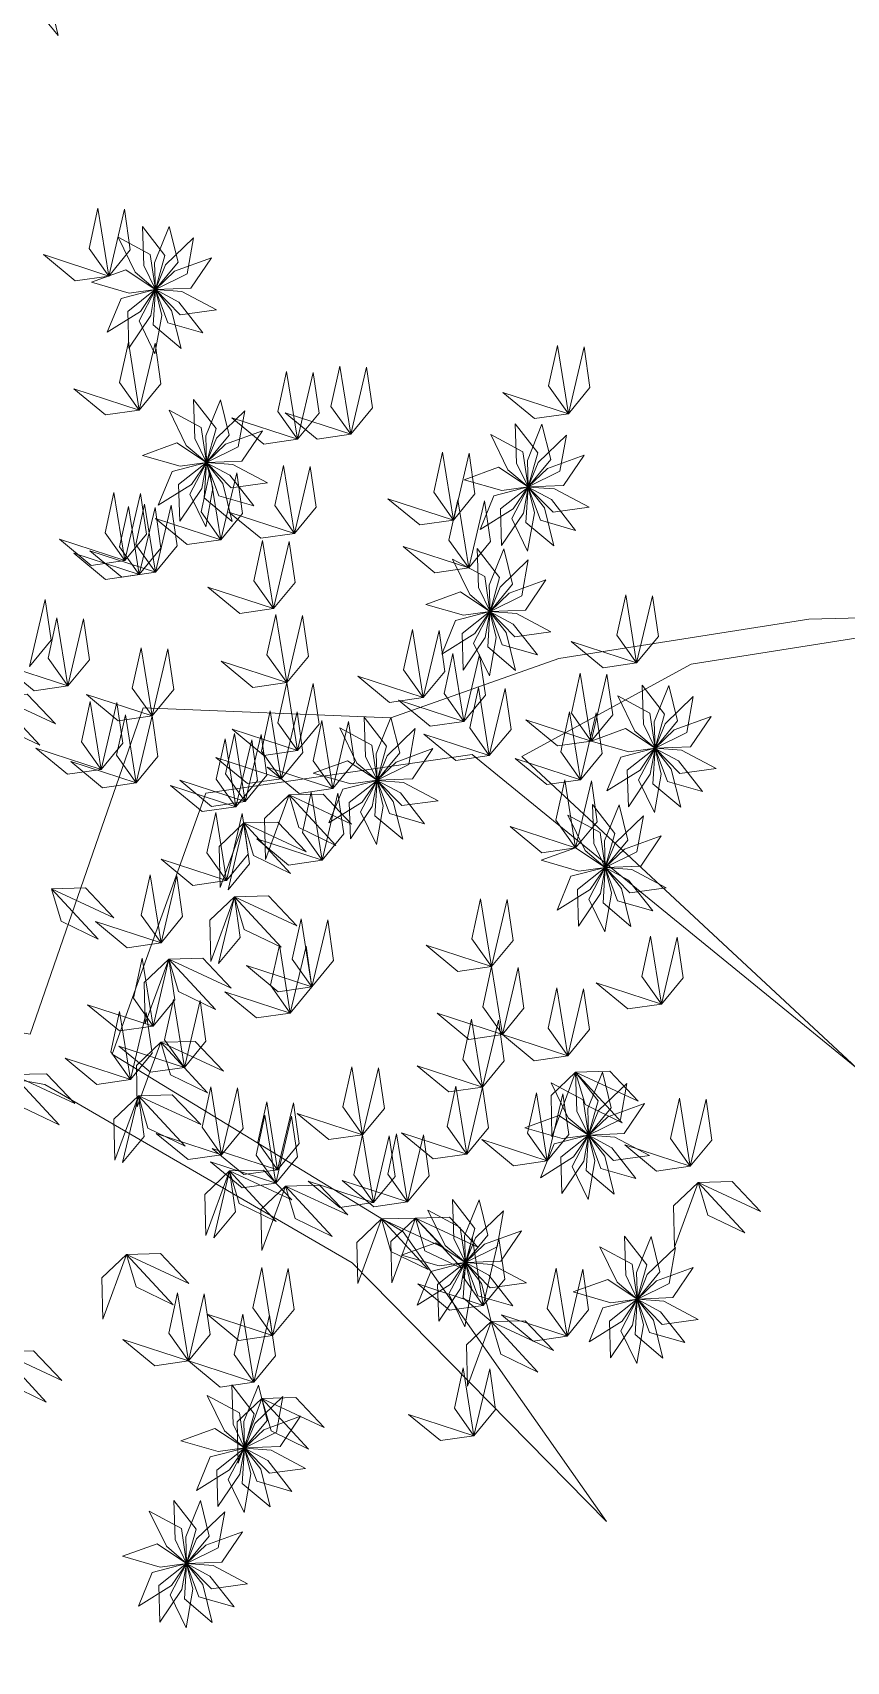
# Model space of a CAD drawing. Header units: millimetres. Extents: x 930 to 6336, y 2219 to 4338.
# Drawn here: x 1435.1 to 1506, y 3952.2 to 4094.2 of the extents above; entities that cross this region are included whole.
import ezdxf

# ---------------------------------------------------------------- set-up
doc = ezdxf.new("R2010")
doc.units = ezdxf.units.MM
doc.layers.add('piante', color=102, linetype='Continuous', lineweight=18)

msp = doc.modelspace()

# ---------------------------------------------------------------- linework, layer by layer
at = {"layer": 'piante', "linetype": 'Continuous', "lineweight": 0}
for points in [[(1524.44, 4043.6), (1502.77, 4043.05), (1480.99, 4039.61), (1466.35, 4034.44), (1444.74, 4035.32), (1434.91, 4006.87), (1400.52, 4012.61), (1373.44, 4020.93), (1361.36, 4043.07), (1352.28, 4067.97), (1344.11, 4079.85), (1319.92, 4088.06), (1305.75, 4094.41), (1317.86, 4108.34), (1346.3, 4133.15), (1372.99, 4150.82), (1403.48, 4155.34), (1442.85, 4165.27), (1471.48, 4159.77), (1514.64, 4156.56)], [(1380.69, 3951.37), (1378.46, 3967.33), (1371.44, 3971.95), (1357.5, 3984.06), (1370.15, 4010.96), (1404.66, 4008.11), (1436.18, 4002.49), (1462.96, 3986.96), (1485.12, 3964.41), (1467.4, 3989.66), (1442.06, 4005.13), (1450.21, 4027.89), (1473.43, 4031.26), (1506.94, 4003.92), (1477.75, 4031.09), (1492.51, 4039.14), (1507.04, 4041.43)]]:
    msp.add_lwpolyline(points, dxfattribs=at)
at = {"layer": 'piante', "lineweight": 0}
for points in [[(1437.34, 4093.93), (1435.45, 4096.22), (1435.96, 4099.77), (1437.34, 4093.93)], [(1441.75, 4072.95), (1440.03, 4075.37), (1440.8, 4078.88), (1441.75, 4072.95)], [(1441.75, 4072.95), (1443.63, 4075.24), (1443.12, 4078.79), (1441.75, 4072.95)], [(1444.7, 4077.27), (1444.82, 4073.87), (1445.82, 4071.79), (1446.65, 4074.76), (1444.7, 4077.27)], [(1447.03, 4077.26), (1445.75, 4074.1), (1445.83, 4071.79), (1447.79, 4074.17), (1447.03, 4077.26)], [(1442.56, 4076.34), (1444.06, 4073.28), (1445.82, 4071.79), (1445.37, 4074.84), (1442.56, 4076.34)], [(1449.15, 4076.29), (1446.7, 4073.92), (1445.83, 4071.79), (1448.59, 4073.16), (1449.15, 4076.29)], [(1441.75, 4072.95), (1438.81, 4072.53), (1436.05, 4074.82), (1441.75, 4072.95)], [(1450.7, 4074.55), (1447.49, 4073.38), (1445.83, 4071.78), (1448.91, 4071.91), (1450.7, 4074.55)], [(1440.25, 4072.41), (1443.53, 4071.47), (1445.81, 4071.79), (1443.24, 4073.49), (1440.25, 4072.41)], [(1441.62, 4068.07), (1444.52, 4069.87), (1445.81, 4071.78), (1442.82, 4071.01), (1441.62, 4068.07)], [(1443.5, 4066.68), (1445.41, 4069.51), (1445.81, 4071.78), (1443.4, 4069.86), (1443.5, 4066.68)], [(1445.77, 4066.18), (1446.37, 4069.53), (1445.82, 4071.77), (1444.39, 4069.04), (1445.77, 4066.18)], [(1448.06, 4066.64), (1447.23, 4069.95), (1445.82, 4071.77), (1445.63, 4068.7), (1448.06, 4066.64)], [(1449.96, 4068), (1447.86, 4070.68), (1445.82, 4071.77), (1446.9, 4068.88), (1449.96, 4068)], [(1451.14, 4070.01), (1448.13, 4071.61), (1445.83, 4071.78), (1447.98, 4069.57), (1451.14, 4070.01)], [(1444.41, 4061.27), (1442.69, 4063.69), (1443.46, 4067.2), (1444.41, 4061.27)], [(1444.41, 4061.27), (1446.3, 4063.56), (1445.79, 4067.11), (1444.41, 4061.27)], [(1481.81, 4060.96), (1480.09, 4063.38), (1480.86, 4066.89), (1481.81, 4060.96)], [(1481.81, 4060.96), (1483.69, 4063.25), (1483.18, 4066.8), (1481.81, 4060.96)], [(1458.19, 4058.73), (1456.48, 4061.14), (1457.25, 4064.65), (1458.19, 4058.73)], [(1458.19, 4058.73), (1460.08, 4061.01), (1459.57, 4064.56), (1458.19, 4058.73)], [(1462.84, 4059.17), (1461.12, 4061.59), (1461.89, 4065.1), (1462.84, 4059.17)], [(1462.84, 4059.17), (1464.73, 4061.46), (1464.22, 4065.01), (1462.84, 4059.17)], [(1444.41, 4061.27), (1441.48, 4060.85), (1438.71, 4063.14), (1444.41, 4061.27)], [(1449.14, 4062.2), (1449.26, 4058.79), (1450.27, 4056.71), (1451.1, 4059.68), (1449.14, 4062.2)], [(1451.48, 4062.18), (1450.2, 4059.02), (1450.27, 4056.71), (1452.24, 4059.09), (1451.48, 4062.18)], [(1481.81, 4060.96), (1478.87, 4060.54), (1476.11, 4062.82), (1481.81, 4060.96)], [(1447.01, 4061.26), (1448.5, 4058.2), (1450.26, 4056.71), (1449.81, 4059.76), (1447.01, 4061.26)], [(1453.6, 4061.21), (1451.14, 4058.84), (1450.27, 4056.71), (1453.04, 4058.08), (1453.6, 4061.21)], [(1458.19, 4058.73), (1455.26, 4058.3), (1452.49, 4060.59), (1458.19, 4058.73)], [(1462.84, 4059.17), (1459.91, 4058.75), (1457.14, 4061.04), (1462.84, 4059.17)], [(1477.18, 4060.07), (1477.3, 4056.66), (1478.31, 4054.59), (1479.14, 4057.56), (1477.18, 4060.07)], [(1479.51, 4060.05), (1478.24, 4056.89), (1478.31, 4054.59), (1480.28, 4056.96), (1479.51, 4060.05)], [(1455.14, 4059.47), (1451.94, 4058.3), (1450.27, 4056.7), (1453.36, 4056.83), (1455.14, 4059.47)], [(1475.05, 4059.14), (1476.54, 4056.08), (1478.3, 4054.59), (1477.85, 4057.64), (1475.05, 4059.14)], [(1481.64, 4059.09), (1479.18, 4056.72), (1478.31, 4054.58), (1481.07, 4055.95), (1481.64, 4059.09)], [(1444.7, 4057.33), (1447.97, 4056.4), (1450.26, 4056.71), (1447.69, 4058.42), (1444.7, 4057.33)], [(1471.79, 4051.69), (1470.07, 4054.11), (1470.84, 4057.62), (1471.79, 4051.69)], [(1471.79, 4051.69), (1473.67, 4053.98), (1473.16, 4057.53), (1471.79, 4051.69)], [(1483.18, 4057.34), (1479.98, 4056.18), (1478.31, 4054.58), (1481.39, 4054.71), (1483.18, 4057.34)], [(1446.07, 4052.99), (1448.96, 4054.79), (1450.26, 4056.7), (1447.27, 4055.93), (1446.07, 4052.99)], [(1447.94, 4051.6), (1449.85, 4054.43), (1450.26, 4056.7), (1447.84, 4054.78), (1447.94, 4051.6)], [(1450.22, 4051.1), (1450.81, 4054.46), (1450.26, 4056.7), (1448.83, 4053.96), (1450.22, 4051.1)], [(1451.52, 4049.98), (1449.81, 4052.4), (1450.57, 4055.9), (1451.52, 4049.98)], [(1452.5, 4051.56), (1451.68, 4054.87), (1450.26, 4056.69), (1450.07, 4053.62), (1452.5, 4051.56)], [(1455.58, 4054.93), (1452.57, 4056.53), (1450.27, 4056.7), (1452.43, 4054.49), (1455.58, 4054.93)], [(1454.4, 4052.92), (1452.3, 4055.6), (1450.27, 4056.69), (1451.34, 4053.8), (1454.4, 4052.92)], [(1451.52, 4049.98), (1453.41, 4052.27), (1452.9, 4055.82), (1451.52, 4049.98)], [(1457.94, 4050.53), (1456.22, 4052.95), (1456.99, 4056.45), (1457.94, 4050.53)], [(1457.94, 4050.53), (1459.82, 4052.81), (1459.31, 4056.37), (1457.94, 4050.53)], [(1472.73, 4055.21), (1476.01, 4054.27), (1478.3, 4054.58), (1475.73, 4056.29), (1472.73, 4055.21)], [(1474.11, 4050.86), (1477, 4052.67), (1478.3, 4054.58), (1475.31, 4053.81), (1474.11, 4050.86)], [(1475.98, 4049.48), (1477.89, 4052.3), (1478.3, 4054.57), (1475.88, 4052.66), (1475.98, 4049.48)], [(1478.26, 4048.97), (1478.85, 4052.33), (1478.3, 4054.57), (1476.87, 4051.84), (1478.26, 4048.97)], [(1480.54, 4049.44), (1479.72, 4052.75), (1478.3, 4054.57), (1478.11, 4051.49), (1480.54, 4049.44)], [(1482.44, 4050.79), (1480.34, 4053.48), (1478.31, 4054.57), (1479.38, 4051.68), (1482.44, 4050.79)], [(1483.62, 4052.8), (1480.61, 4054.4), (1478.31, 4054.57), (1480.47, 4052.37), (1483.62, 4052.8)], [(1443.15, 4048.16), (1441.44, 4050.58), (1442.2, 4054.08), (1443.15, 4048.16)], [(1443.15, 4048.16), (1445.04, 4050.45), (1444.53, 4054), (1443.15, 4048.16)], [(1445.82, 4047.15), (1444.1, 4049.56), (1444.87, 4053.07), (1445.82, 4047.15)], [(1445.82, 4047.15), (1447.7, 4049.43), (1447.19, 4052.99), (1445.82, 4047.15)], [(1471.79, 4051.69), (1468.85, 4051.27), (1466.08, 4053.55), (1471.79, 4051.69)], [(1473.12, 4047.52), (1471.4, 4049.94), (1472.17, 4053.45), (1473.12, 4047.52)], [(1473.12, 4047.52), (1475.01, 4049.81), (1474.49, 4053.36), (1473.12, 4047.52)], [(1444.41, 4046.94), (1442.69, 4049.36), (1443.46, 4052.87), (1444.41, 4046.94)], [(1444.41, 4046.94), (1446.3, 4049.23), (1445.79, 4052.78), (1444.41, 4046.94)], [(1451.52, 4049.98), (1448.59, 4049.56), (1445.82, 4051.84), (1451.52, 4049.98)], [(1457.94, 4050.53), (1455, 4050.11), (1452.23, 4052.39), (1457.94, 4050.53)], [(1443.15, 4048.16), (1440.22, 4047.74), (1437.45, 4050.02), (1443.15, 4048.16)], [(1444.41, 4046.94), (1441.48, 4046.52), (1438.71, 4048.8), (1444.41, 4046.94)], [(1445.82, 4047.15), (1442.88, 4046.72), (1440.11, 4049.01), (1445.82, 4047.15)], [(1456.1, 4043.98), (1454.39, 4046.4), (1455.15, 4049.9), (1456.1, 4043.98)], [(1456.1, 4043.98), (1457.99, 4046.26), (1457.48, 4049.82), (1456.1, 4043.98)], [(1473.12, 4047.52), (1470.18, 4047.1), (1467.42, 4049.38), (1473.12, 4047.52)], [(1473.85, 4049.2), (1473.97, 4045.8), (1474.98, 4043.72), (1475.8, 4046.69), (1473.85, 4049.2)], [(1476.18, 4049.19), (1474.91, 4046.03), (1474.98, 4043.72), (1476.94, 4046.1), (1476.18, 4049.19)], [(1471.72, 4048.27), (1473.21, 4045.21), (1474.97, 4043.72), (1474.52, 4046.77), (1471.72, 4048.27)], [(1478.3, 4048.22), (1475.85, 4045.85), (1474.98, 4043.72), (1477.74, 4045.09), (1478.3, 4048.22)], [(1456.1, 4043.98), (1453.17, 4043.56), (1450.4, 4045.84), (1456.1, 4043.98)], [(1479.85, 4046.48), (1476.65, 4045.31), (1474.98, 4043.71), (1478.06, 4043.84), (1479.85, 4046.48)], [(1434.84, 4038.94), (1436.72, 4041.23), (1436.21, 4044.78), (1434.84, 4038.94)], [(1469.4, 4044.34), (1472.68, 4043.4), (1474.97, 4043.72), (1472.4, 4045.42), (1469.4, 4044.34)], [(1487.76, 4039.24), (1486.04, 4041.66), (1486.81, 4045.16), (1487.76, 4039.24)], [(1487.76, 4039.24), (1489.65, 4041.53), (1489.14, 4045.08), (1487.76, 4039.24)], [(1438.17, 4037.24), (1436.46, 4039.66), (1437.22, 4043.16), (1438.17, 4037.24)], [(1438.17, 4037.24), (1440.06, 4039.52), (1439.55, 4043.08), (1438.17, 4037.24)], [(1457.26, 4037.53), (1455.54, 4039.94), (1456.31, 4043.45), (1457.26, 4037.53)], [(1457.26, 4037.53), (1459.15, 4039.81), (1458.63, 4043.37), (1457.26, 4037.53)], [(1470.78, 4040), (1473.67, 4041.8), (1474.96, 4043.71), (1471.98, 4042.94), (1470.78, 4040)], [(1472.65, 4038.61), (1474.56, 4041.44), (1474.97, 4043.71), (1472.55, 4041.79), (1472.65, 4038.61)], [(1474.93, 4038.11), (1475.52, 4041.46), (1474.97, 4043.7), (1473.54, 4040.97), (1474.93, 4038.11)], [(1477.21, 4038.57), (1476.39, 4041.88), (1474.97, 4043.7), (1474.78, 4040.63), (1477.21, 4038.57)], [(1480.29, 4041.94), (1477.28, 4043.54), (1474.98, 4043.71), (1477.14, 4041.5), (1480.29, 4041.94)], [(1479.11, 4039.93), (1477.01, 4042.61), (1474.98, 4043.7), (1476.05, 4040.81), (1479.11, 4039.93)], [(1469.16, 4036.22), (1467.44, 4038.63), (1468.21, 4042.14), (1469.16, 4036.22)], [(1469.16, 4036.22), (1471.05, 4038.5), (1470.54, 4042.06), (1469.16, 4036.22)], [(1445.52, 4034.63), (1443.8, 4037.04), (1444.57, 4040.55), (1445.52, 4034.63)], [(1445.52, 4034.63), (1447.41, 4036.91), (1446.89, 4040.46), (1445.52, 4034.63)], [(1487.76, 4039.24), (1484.83, 4038.82), (1482.06, 4041.1), (1487.76, 4039.24)], [(1438.17, 4037.24), (1435.24, 4036.81), (1432.47, 4039.1), (1438.17, 4037.24)], [(1457.26, 4037.53), (1454.32, 4037.1), (1451.56, 4039.39), (1457.26, 4037.53)], [(1472.7, 4034.14), (1470.98, 4036.56), (1471.75, 4040.06), (1472.7, 4034.14)], [(1472.7, 4034.14), (1474.59, 4036.43), (1474.07, 4039.98), (1472.7, 4034.14)], [(1458.21, 4031.6), (1456.49, 4034.02), (1457.26, 4037.53), (1458.21, 4031.6)], [(1458.21, 4031.6), (1460.09, 4033.89), (1459.58, 4037.44), (1458.21, 4031.6)], [(1469.16, 4036.22), (1466.23, 4035.79), (1463.46, 4038.08), (1469.16, 4036.22)], [(1483.79, 4032.43), (1482.08, 4034.85), (1482.85, 4038.36), (1483.79, 4032.43)], [(1483.79, 4032.43), (1485.68, 4034.72), (1485.17, 4038.27), (1483.79, 4032.43)], [(1488.24, 4037.29), (1488.36, 4033.89), (1489.37, 4031.81), (1490.19, 4034.78), (1488.24, 4037.29)], [(1431.66, 4036.46), (1434.63, 4036.53), (1437.1, 4033.94), (1431.66, 4036.46)], [(1431.66, 4036.46), (1432.5, 4033.62), (1435.73, 4032.06), (1431.66, 4036.46)], [(1441.09, 4029.95), (1439.37, 4032.37), (1440.14, 4035.88), (1441.09, 4029.95)], [(1445.52, 4034.63), (1442.58, 4034.2), (1439.82, 4036.49), (1445.52, 4034.63)], [(1472.7, 4034.14), (1469.76, 4033.72), (1467, 4036), (1472.7, 4034.14)], [(1474.92, 4031.16), (1473.21, 4033.58), (1473.97, 4037.09), (1474.92, 4031.16)], [(1474.92, 4031.16), (1476.81, 4033.45), (1476.3, 4037), (1474.92, 4031.16)], [(1486.11, 4036.36), (1487.6, 4033.3), (1489.36, 4031.81), (1488.91, 4034.86), (1486.11, 4036.36)], [(1490.57, 4037.27), (1489.3, 4034.11), (1489.37, 4031.81), (1491.33, 4034.19), (1490.57, 4037.27)], [(1492.69, 4036.31), (1490.24, 4033.94), (1489.37, 4031.81), (1492.13, 4033.18), (1492.69, 4036.31)], [(1441.09, 4029.95), (1442.97, 4032.24), (1442.46, 4035.79), (1441.09, 4029.95)], [(1444.14, 4028.79), (1442.43, 4031.2), (1443.2, 4034.71), (1444.14, 4028.79)], [(1444.14, 4028.79), (1446.03, 4031.07), (1445.52, 4034.63), (1444.14, 4028.79)], [(1456.78, 4029.14), (1455.06, 4031.56), (1455.83, 4035.06), (1456.78, 4029.14)], [(1456.78, 4029.14), (1458.67, 4031.43), (1458.16, 4034.98), (1456.78, 4029.14)], [(1464.02, 4034.5), (1464.14, 4031.09), (1465.14, 4029.01), (1465.97, 4031.99), (1464.02, 4034.5)], [(1466.35, 4034.48), (1465.07, 4031.32), (1465.14, 4029.01), (1467.11, 4031.39), (1466.35, 4034.48)], [(1482.87, 4029.06), (1481.15, 4031.48), (1481.92, 4034.99), (1482.87, 4029.06)], [(1482.87, 4029.06), (1484.75, 4031.35), (1484.24, 4034.9), (1482.87, 4029.06)], [(1494.24, 4034.56), (1491.04, 4033.4), (1489.37, 4031.8), (1492.45, 4031.93), (1494.24, 4034.56)], [(1453.65, 4027.17), (1451.94, 4029.58), (1452.71, 4033.09), (1453.65, 4027.17)], [(1458.21, 4031.6), (1455.27, 4031.18), (1452.5, 4033.47), (1458.21, 4031.6)], [(1461.28, 4028.3), (1459.56, 4030.71), (1460.33, 4034.22), (1461.28, 4028.3)], [(1461.28, 4028.3), (1463.16, 4030.58), (1462.65, 4034.13), (1461.28, 4028.3)], [(1461.88, 4033.57), (1463.37, 4030.5), (1465.14, 4029.01), (1464.69, 4032.07), (1461.88, 4033.57)], [(1468.47, 4033.51), (1466.02, 4031.15), (1465.15, 4029.01), (1467.91, 4030.38), (1468.47, 4033.51)], [(1483.79, 4032.43), (1480.86, 4032.01), (1478.09, 4034.29), (1483.79, 4032.43)], [(1483.79, 4032.43), (1487.07, 4031.49), (1489.36, 4031.81), (1486.79, 4033.51), (1483.79, 4032.43)], [(1441.09, 4029.95), (1438.15, 4029.53), (1435.39, 4031.82), (1441.09, 4029.95)], [(1452.84, 4026.7), (1451.12, 4029.12), (1451.89, 4032.63), (1452.84, 4026.7)], [(1452.84, 4026.7), (1454.72, 4028.99), (1454.21, 4032.54), (1452.84, 4026.7)], [(1453.65, 4027.17), (1455.54, 4029.45), (1455.03, 4033), (1453.65, 4027.17)], [(1470.01, 4031.77), (1466.81, 4030.6), (1465.15, 4029.01), (1468.23, 4029.14), (1470.01, 4031.77)], [(1474.92, 4031.16), (1471.99, 4030.74), (1469.22, 4033.03), (1474.92, 4031.16)], [(1485.17, 4028.09), (1488.06, 4029.89), (1489.35, 4031.8), (1486.37, 4031.03), (1485.17, 4028.09)], [(1487.04, 4026.7), (1488.95, 4029.53), (1489.36, 4031.8), (1486.94, 4029.88), (1487.04, 4026.7)], [(1489.32, 4026.2), (1489.91, 4029.55), (1489.36, 4031.79), (1487.93, 4029.06), (1489.32, 4026.2)], [(1491.6, 4026.66), (1490.78, 4029.97), (1489.36, 4031.79), (1489.17, 4028.71), (1491.6, 4026.66)], [(1494.68, 4030.03), (1491.67, 4031.63), (1489.37, 4031.8), (1491.53, 4029.59), (1494.68, 4030.03)], [(1493.5, 4028.02), (1491.4, 4030.7), (1489.37, 4031.79), (1490.44, 4028.9), (1493.5, 4028.02)], [(1444.14, 4028.79), (1441.21, 4028.36), (1438.44, 4030.65), (1444.14, 4028.79)], [(1456.78, 4029.14), (1453.85, 4028.72), (1451.08, 4031), (1456.78, 4029.14)], [(1459.57, 4029.64), (1462.84, 4028.7), (1465.13, 4029.01), (1462.56, 4030.72), (1459.57, 4029.64)], [(1482.87, 4029.06), (1479.93, 4028.64), (1477.17, 4030.92), (1482.87, 4029.06)], [(1453.65, 4027.17), (1450.72, 4026.74), (1447.95, 4029.03), (1453.65, 4027.17)], [(1461.28, 4028.3), (1458.34, 4027.87), (1455.57, 4030.16), (1461.28, 4028.3)], [(1460.94, 4025.29), (1463.83, 4027.1), (1465.13, 4029), (1462.14, 4028.24), (1460.94, 4025.29)], [(1462.82, 4023.9), (1464.72, 4026.73), (1465.13, 4029), (1462.71, 4027.08), (1462.82, 4023.9)], [(1465.09, 4023.4), (1465.68, 4026.76), (1465.13, 4029), (1463.7, 4026.26), (1465.09, 4023.4)], [(1467.37, 4023.87), (1466.55, 4027.17), (1465.14, 4029), (1464.94, 4025.92), (1467.37, 4023.87)], [(1469.27, 4025.22), (1467.17, 4027.91), (1465.14, 4029), (1466.22, 4026.11), (1469.27, 4025.22)], [(1470.45, 4027.23), (1467.44, 4028.83), (1465.14, 4029), (1467.3, 4026.8), (1470.45, 4027.23)], [(1482.44, 4023.12), (1480.73, 4025.53), (1481.5, 4029.04), (1482.44, 4023.12)], [(1482.44, 4023.12), (1484.33, 4025.4), (1483.82, 4028.95), (1482.44, 4023.12)], [(1452.84, 4026.7), (1449.9, 4026.28), (1447.13, 4028.56), (1452.84, 4026.7)], [(1457.47, 4027.73), (1455.32, 4025.69), (1455.4, 4022.1), (1457.47, 4027.73)], [(1457.47, 4027.73), (1460.43, 4027.8), (1462.91, 4025.2), (1457.47, 4027.73)], [(1457.47, 4027.73), (1458.31, 4024.89), (1461.54, 4023.33), (1457.47, 4027.73)], [(1460.35, 4022.05), (1458.63, 4024.46), (1459.4, 4027.97), (1460.35, 4022.05)], [(1460.35, 4022.05), (1462.23, 4024.33), (1461.72, 4027.88), (1460.35, 4022.05)], [(1452.02, 4020.27), (1450.3, 4022.69), (1451.07, 4026.2), (1452.02, 4020.27)], [(1452.02, 4020.27), (1450.3, 4022.69), (1451.07, 4026.2), (1452.02, 4020.27)], [(1452.02, 4020.27), (1453.9, 4022.56), (1453.39, 4026.11), (1452.02, 4020.27)], [(1452.02, 4020.27), (1453.9, 4022.56), (1453.39, 4026.11), (1452.02, 4020.27)], [(1481.76, 4025.97), (1483.26, 4022.9), (1485.02, 4021.41), (1484.57, 4024.47), (1481.76, 4025.97)], [(1483.9, 4026.9), (1484.02, 4023.49), (1485.02, 4021.41), (1485.85, 4024.38), (1483.9, 4026.9)], [(1486.23, 4026.88), (1484.95, 4023.72), (1485.03, 4021.41), (1486.99, 4023.79), (1486.23, 4026.88)], [(1453.52, 4025.29), (1451.38, 4023.25), (1451.46, 4019.66), (1453.52, 4025.29)], [(1452.15, 4019.45), (1454.03, 4021.74), (1453.52, 4025.29), (1452.15, 4019.45)], [(1453.52, 4025.29), (1456.48, 4025.36), (1458.96, 4022.77), (1453.52, 4025.29)], [(1453.52, 4025.29), (1454.36, 4022.45), (1457.59, 4020.89), (1453.52, 4025.29)], [(1482.44, 4023.12), (1479.51, 4022.69), (1476.74, 4024.98), (1482.44, 4023.12)], [(1488.35, 4025.91), (1485.9, 4023.54), (1485.03, 4021.41), (1487.79, 4022.78), (1488.35, 4025.91)], [(1460.35, 4022.05), (1457.41, 4021.62), (1454.65, 4023.91), (1460.35, 4022.05)], [(1479.45, 4022.04), (1482.73, 4021.1), (1485.01, 4021.41), (1482.44, 4023.12), (1479.45, 4022.04)], [(1489.9, 4024.17), (1486.69, 4023), (1485.03, 4021.41), (1488.11, 4021.53), (1489.9, 4024.17)], [(1452.02, 4020.27), (1449.08, 4019.85), (1446.31, 4022.14), (1452.02, 4020.27)], [(1452.02, 4020.27), (1449.08, 4019.85), (1446.31, 4022.14), (1452.02, 4020.27)], [(1446.31, 4014.84), (1444.59, 4017.26), (1445.36, 4020.76), (1446.31, 4014.84)], [(1446.31, 4014.84), (1448.19, 4017.13), (1447.68, 4020.68), (1446.31, 4014.84)], [(1480.82, 4017.69), (1483.72, 4019.49), (1485.01, 4021.4), (1482.02, 4020.64), (1480.82, 4017.69)], [(1482.7, 4016.3), (1484.61, 4019.13), (1485.01, 4021.4), (1482.6, 4019.48), (1482.7, 4016.3)], [(1484.98, 4015.8), (1485.57, 4019.16), (1485.02, 4021.4), (1483.59, 4018.66), (1484.98, 4015.8)], [(1487.26, 4016.27), (1486.43, 4019.57), (1485.02, 4021.4), (1484.83, 4018.32), (1487.26, 4016.27)], [(1489.16, 4017.62), (1487.06, 4020.31), (1485.02, 4021.4), (1486.1, 4018.51), (1489.16, 4017.62)], [(1490.34, 4019.63), (1487.33, 4021.23), (1485.03, 4021.4), (1487.18, 4019.19), (1490.34, 4019.63)], [(1436.75, 4019.56), (1439.71, 4019.63), (1442.19, 4017.03), (1436.75, 4019.56)], [(1436.75, 4019.56), (1437.59, 4016.72), (1440.82, 4015.16), (1436.75, 4019.56)], [(1452.7, 4018.86), (1450.56, 4016.82), (1450.64, 4013.23), (1452.7, 4018.86)], [(1451.33, 4013.03), (1453.21, 4015.31), (1452.7, 4018.86), (1451.33, 4013.03)], [(1452.7, 4018.86), (1455.66, 4018.93), (1458.14, 4016.34), (1452.7, 4018.86)], [(1452.7, 4018.86), (1453.54, 4016.02), (1456.77, 4014.46), (1452.7, 4018.86)], [(1475.11, 4012.77), (1473.39, 4015.19), (1474.16, 4018.69), (1475.11, 4012.77)], [(1475.11, 4012.77), (1477, 4015.06), (1476.48, 4018.61), (1475.11, 4012.77)], [(1446.31, 4014.84), (1443.37, 4014.42), (1440.6, 4016.7), (1446.31, 4014.84)], [(1459.46, 4011.01), (1457.75, 4013.42), (1458.51, 4016.93), (1459.46, 4011.01)], [(1459.46, 4011.01), (1461.35, 4013.29), (1460.84, 4016.84), (1459.46, 4011.01)], [(1457.57, 4008.72), (1455.86, 4011.14), (1456.63, 4014.64), (1457.57, 4008.72)], [(1475.11, 4012.77), (1472.17, 4012.35), (1469.41, 4014.63), (1475.11, 4012.77)], [(1489.93, 4009.5), (1488.21, 4011.92), (1488.98, 4015.42), (1489.93, 4009.5)], [(1489.93, 4009.5), (1491.81, 4011.79), (1491.3, 4015.34), (1489.93, 4009.5)], [(1445.62, 4007.59), (1443.9, 4010.01), (1444.67, 4013.52), (1445.62, 4007.59)], [(1446.99, 4013.43), (1444.85, 4011.39), (1444.93, 4007.8), (1446.99, 4013.43)], [(1445.62, 4007.59), (1447.5, 4009.88), (1446.99, 4013.43), (1445.62, 4007.59)], [(1446.99, 4013.43), (1449.96, 4013.5), (1452.43, 4010.9), (1446.99, 4013.43)], [(1446.99, 4013.43), (1447.83, 4010.59), (1451.06, 4009.03), (1446.99, 4013.43)], [(1457.57, 4008.72), (1459.46, 4011.01), (1458.95, 4014.56), (1457.57, 4008.72)], [(1459.46, 4011.01), (1456.53, 4010.58), (1453.76, 4012.87), (1459.46, 4011.01)], [(1476.06, 4006.85), (1474.34, 4009.27), (1475.11, 4012.77), (1476.06, 4006.85)], [(1476.06, 4006.85), (1477.94, 4009.14), (1477.43, 4012.69), (1476.06, 4006.85)], [(1457.57, 4008.72), (1454.64, 4008.3), (1451.87, 4010.58), (1457.57, 4008.72)], [(1481.76, 4004.99), (1480.04, 4007.41), (1480.81, 4010.91), (1481.76, 4004.99)], [(1481.76, 4004.99), (1483.65, 4007.28), (1483.13, 4010.83), (1481.76, 4004.99)], [(1489.93, 4009.5), (1486.99, 4009.08), (1484.23, 4011.36), (1489.93, 4009.5)], [(1445.62, 4007.59), (1442.68, 4007.17), (1439.91, 4009.45), (1445.62, 4007.59)], [(1448.34, 4003.98), (1446.62, 4006.4), (1447.39, 4009.9), (1448.34, 4003.98)], [(1448.34, 4003.98), (1450.22, 4006.27), (1449.71, 4009.82), (1448.34, 4003.98)], [(1443.64, 4002.93), (1441.93, 4005.35), (1442.69, 4008.86), (1443.64, 4002.93)], [(1443.64, 4002.93), (1445.53, 4005.22), (1445.02, 4008.77), (1443.64, 4002.93)], [(1476.06, 4006.85), (1473.12, 4006.43), (1470.36, 4008.71), (1476.06, 4006.85)], [(1474.33, 4002.27), (1472.62, 4004.69), (1473.38, 4008.19), (1474.33, 4002.27)], [(1474.33, 4002.27), (1476.22, 4004.56), (1475.71, 4008.11), (1474.33, 4002.27)], [(1446.3, 4006.18), (1444.16, 4004.14), (1444.24, 4000.55), (1446.3, 4006.18)], [(1446.3, 4006.18), (1449.27, 4006.25), (1451.74, 4003.66), (1446.3, 4006.18)], [(1446.3, 4006.18), (1447.14, 4003.34), (1450.37, 4001.78), (1446.3, 4006.18)], [(1481.76, 4004.99), (1478.83, 4004.57), (1476.06, 4006.85), (1481.76, 4004.99)], [(1443.64, 4002.93), (1440.71, 4002.51), (1437.94, 4004.8), (1443.64, 4002.93)], [(1448.34, 4003.98), (1445.4, 4003.56), (1442.63, 4005.84), (1448.34, 4003.98)], [(1433.36, 4003.37), (1436.33, 4003.44), (1438.8, 4000.85), (1433.36, 4003.37)], [(1433.36, 4003.37), (1434.2, 4000.53), (1437.43, 3998.97), (1433.36, 4003.37)], [(1463.88, 3998.12), (1462.16, 4000.54), (1462.93, 4004.04), (1463.88, 3998.12)], [(1463.88, 3998.12), (1465.77, 4000.41), (1465.25, 4003.96), (1463.88, 3998.12)], [(1474.33, 4002.27), (1471.4, 4001.85), (1468.63, 4004.13), (1474.33, 4002.27)], [(1482.44, 4003.58), (1480.3, 4001.53), (1480.38, 3997.95), (1482.44, 4003.58)], [(1482.44, 4003.58), (1485.41, 4003.65), (1487.88, 4001.05), (1482.44, 4003.58)], [(1482.44, 4003.58), (1482.56, 4000.17), (1483.57, 3998.1), (1484.4, 4001.07), (1482.44, 4003.58)], [(1482.44, 4003.58), (1483.28, 4000.74), (1486.51, 3999.17), (1482.44, 4003.58)], [(1484.78, 4003.56), (1483.5, 4000.4), (1483.57, 3998.09), (1485.54, 4000.47), (1484.78, 4003.56)], [(1451.59, 3996.37), (1449.88, 3998.79), (1450.65, 4002.3), (1451.59, 3996.37)], [(1451.59, 3996.37), (1453.48, 3998.66), (1452.97, 4002.21), (1451.59, 3996.37)], [(1472.96, 3996.43), (1471.24, 3998.85), (1472.01, 4002.36), (1472.96, 3996.43)], [(1472.96, 3996.43), (1474.85, 3998.72), (1474.33, 4002.27), (1472.96, 3996.43)], [(1480.31, 4002.65), (1481.8, 3999.58), (1483.56, 3998.1), (1483.11, 4001.15), (1480.31, 4002.65)], [(1486.9, 4002.59), (1484.44, 4000.23), (1483.57, 3998.09), (1486.34, 3999.46), (1486.9, 4002.59)], [(1444.33, 4001.52), (1442.18, 3999.48), (1442.27, 3995.89), (1444.33, 4001.52)], [(1442.95, 3995.69), (1444.84, 3997.97), (1444.33, 4001.52), (1442.95, 3995.69)], [(1444.33, 4001.52), (1447.29, 4001.59), (1449.77, 3999), (1444.33, 4001.52)], [(1444.33, 4001.52), (1445.17, 3998.68), (1448.4, 3997.12), (1444.33, 4001.52)], [(1456.47, 3995.06), (1454.75, 3997.48), (1455.52, 4000.99), (1456.47, 3995.06)], [(1456.47, 3995.06), (1458.35, 3997.35), (1457.84, 4000.9), (1456.47, 3995.06)], [(1479.97, 3995.84), (1478.25, 3998.26), (1479.02, 4001.77), (1479.97, 3995.84)], [(1479.97, 3995.84), (1481.86, 3998.13), (1481.34, 4001.68), (1479.97, 3995.84)], [(1488.44, 4000.85), (1485.24, 3999.68), (1483.57, 3998.09), (1486.66, 3998.22), (1488.44, 4000.85)], [(1492.43, 3995.38), (1490.72, 3997.79), (1491.48, 4001.3), (1492.43, 3995.38)], [(1492.43, 3995.38), (1494.32, 3997.66), (1493.81, 4001.22), (1492.43, 3995.38)], [(1456.31, 3993.91), (1454.59, 3996.33), (1455.36, 3999.83), (1456.31, 3993.91)], [(1456.31, 3993.91), (1458.2, 3996.2), (1457.69, 3999.75), (1456.31, 3993.91)], [(1463.88, 3998.12), (1460.94, 3997.7), (1458.18, 3999.98), (1463.88, 3998.12)], [(1478, 3998.72), (1481.27, 3997.78), (1483.56, 3998.09), (1480.99, 3999.8), (1478, 3998.72)], [(1451.59, 3996.37), (1448.66, 3995.95), (1445.89, 3998.23), (1451.59, 3996.37)], [(1464.83, 3992.2), (1463.11, 3994.61), (1463.88, 3998.12), (1464.83, 3992.2)], [(1464.83, 3992.2), (1466.71, 3994.48), (1466.2, 3998.03), (1464.83, 3992.2)], [(1467.79, 3992.27), (1466.07, 3994.68), (1466.84, 3998.19), (1467.79, 3992.27)], [(1472.96, 3996.43), (1470.02, 3996.01), (1467.26, 3998.29), (1472.96, 3996.43)], [(1467.79, 3992.27), (1469.68, 3994.55), (1469.17, 3998.11), (1467.79, 3992.27)], [(1479.97, 3995.84), (1477.04, 3995.42), (1474.27, 3997.71), (1479.97, 3995.84)], [(1479.37, 3994.37), (1482.26, 3996.18), (1483.56, 3998.08), (1480.57, 3997.32), (1479.37, 3994.37)], [(1481.24, 3992.99), (1483.15, 3995.81), (1483.56, 3998.08), (1481.14, 3996.17), (1481.24, 3992.99)], [(1483.52, 3992.48), (1484.11, 3995.84), (1483.56, 3998.08), (1482.13, 3995.35), (1483.52, 3992.48)], [(1485.8, 3992.95), (1484.98, 3996.26), (1483.56, 3998.08), (1483.37, 3995), (1485.8, 3992.95)], [(1487.7, 3994.3), (1485.6, 3996.99), (1483.57, 3998.08), (1484.64, 3995.19), (1487.7, 3994.3)], [(1488.88, 3996.31), (1485.87, 3997.91), (1483.57, 3998.08), (1485.73, 3995.88), (1488.88, 3996.31)], [(1456.47, 3995.06), (1453.53, 3994.64), (1450.76, 3996.92), (1456.47, 3995.06)], [(1492.43, 3995.38), (1489.5, 3994.95), (1486.73, 3997.24), (1492.43, 3995.38)], [(1452.28, 3994.96), (1450.13, 3992.92), (1450.22, 3989.33), (1452.28, 3994.96)], [(1456.31, 3993.91), (1453.38, 3993.49), (1450.61, 3995.77), (1456.31, 3993.91)], [(1450.9, 3989.12), (1452.79, 3991.41), (1452.28, 3994.96), (1450.9, 3989.12)], [(1452.28, 3994.96), (1455.24, 3995.03), (1457.72, 3992.44), (1452.28, 3994.96)], [(1452.28, 3994.96), (1453.12, 3992.12), (1456.35, 3990.56), (1452.28, 3994.96)], [(1457.15, 3993.65), (1455.01, 3991.61), (1455.09, 3988.02), (1457.15, 3993.65)], [(1457.15, 3993.65), (1460.12, 3993.72), (1462.59, 3991.13), (1457.15, 3993.65)], [(1457.15, 3993.65), (1457.99, 3990.81), (1461.22, 3989.25), (1457.15, 3993.65)], [(1464.83, 3992.2), (1461.89, 3991.77), (1459.12, 3994.06), (1464.83, 3992.2)], [(1467.79, 3992.27), (1464.86, 3991.84), (1462.09, 3994.13), (1467.79, 3992.27)], [(1493.12, 3993.97), (1490.97, 3991.92), (1491.06, 3988.33), (1493.12, 3993.97)], [(1493.12, 3993.97), (1496.08, 3994.04), (1498.56, 3991.44), (1493.12, 3993.97)], [(1493.12, 3993.97), (1493.96, 3991.12), (1497.19, 3989.56), (1493.12, 3993.97)], [(1471.71, 3992.47), (1471.83, 3989.07), (1472.83, 3986.99), (1473.66, 3989.96), (1471.71, 3992.47)], [(1474.04, 3992.46), (1472.76, 3989.3), (1472.84, 3986.99), (1474.8, 3989.37), (1474.04, 3992.46)], [(1465.51, 3990.79), (1463.37, 3988.74), (1463.45, 3985.15), (1465.51, 3990.79)], [(1465.51, 3990.79), (1468.48, 3990.86), (1470.95, 3988.26), (1465.51, 3990.79)], [(1465.51, 3990.79), (1466.35, 3987.94), (1469.58, 3986.38), (1465.51, 3990.79)], [(1468.48, 3990.86), (1466.33, 3988.81), (1466.41, 3985.22), (1468.48, 3990.86)], [(1468.48, 3990.86), (1471.44, 3990.93), (1473.92, 3988.33), (1468.48, 3990.86)], [(1468.48, 3990.86), (1469.31, 3988.01), (1472.55, 3986.45), (1468.48, 3990.86)], [(1469.57, 3991.54), (1471.07, 3988.48), (1472.83, 3986.99), (1472.38, 3990.04), (1469.57, 3991.54)], [(1476.16, 3991.49), (1473.71, 3989.12), (1472.84, 3986.99), (1475.6, 3988.36), (1476.16, 3991.49)], [(1474.38, 3983.25), (1472.67, 3985.67), (1473.43, 3989.18), (1474.38, 3983.25)], [(1477.71, 3989.75), (1474.5, 3988.58), (1472.84, 3986.98), (1475.92, 3987.11), (1477.71, 3989.75)], [(1474.38, 3983.25), (1476.27, 3985.54), (1475.76, 3989.09), (1474.38, 3983.25)], [(1486.69, 3989.28), (1486.81, 3985.87), (1487.81, 3983.79), (1488.64, 3986.77), (1486.69, 3989.28)], [(1489.02, 3989.26), (1487.75, 3986.1), (1487.82, 3983.79), (1489.78, 3986.17), (1489.02, 3989.26)], [(1443.3, 3987.69), (1441.15, 3985.65), (1441.23, 3982.06), (1443.3, 3987.69)], [(1443.3, 3987.69), (1446.26, 3987.76), (1448.74, 3985.16), (1443.3, 3987.69)], [(1443.3, 3987.69), (1444.14, 3984.85), (1447.37, 3983.29), (1443.3, 3987.69)], [(1467.26, 3987.61), (1470.54, 3986.68), (1472.82, 3986.99), (1470.25, 3988.7), (1467.26, 3987.61)], [(1484.55, 3988.35), (1486.05, 3985.28), (1487.81, 3983.79), (1487.36, 3986.85), (1484.55, 3988.35)], [(1491.14, 3988.29), (1488.69, 3985.93), (1487.82, 3983.79), (1490.58, 3985.16), (1491.14, 3988.29)], [(1456.03, 3980.61), (1454.31, 3983.03), (1455.08, 3986.54), (1456.03, 3980.61)], [(1456.03, 3980.61), (1457.92, 3982.9), (1457.4, 3986.45), (1456.03, 3980.61)], [(1468.63, 3983.27), (1471.52, 3985.07), (1472.82, 3986.98), (1469.83, 3986.21), (1468.63, 3983.27)], [(1470.51, 3981.88), (1472.41, 3984.71), (1472.82, 3986.98), (1470.4, 3985.06), (1470.51, 3981.88)], [(1472.78, 3981.38), (1473.38, 3984.74), (1472.83, 3986.98), (1471.4, 3984.24), (1472.78, 3981.38)], [(1475.07, 3981.84), (1474.24, 3985.15), (1472.83, 3986.97), (1472.63, 3983.9), (1475.07, 3981.84)], [(1476.96, 3983.2), (1474.87, 3985.88), (1472.83, 3986.97), (1473.91, 3984.08), (1476.96, 3983.2)], [(1478.15, 3985.21), (1475.14, 3986.81), (1472.84, 3986.98), (1474.99, 3984.77), (1478.15, 3985.21)], [(1481.69, 3980.56), (1479.97, 3982.98), (1480.74, 3986.49), (1481.69, 3980.56)], [(1481.69, 3980.56), (1483.57, 3982.85), (1483.06, 3986.4), (1481.69, 3980.56)], [(1492.69, 3986.55), (1489.49, 3985.38), (1487.82, 3983.79), (1490.9, 3983.92), (1492.69, 3986.55)], [(1474.38, 3983.25), (1471.45, 3982.83), (1468.68, 3985.12), (1474.38, 3983.25)], [(1482.24, 3984.42), (1485.52, 3983.48), (1487.8, 3983.79), (1485.24, 3985.5), (1482.24, 3984.42)], [(1448.7, 3978.41), (1446.98, 3980.83), (1447.75, 3984.33), (1448.7, 3978.41)], [(1448.7, 3978.41), (1450.58, 3980.7), (1450.07, 3984.25), (1448.7, 3978.41)], [(1483.62, 3980.07), (1486.51, 3981.88), (1487.8, 3983.78), (1484.82, 3983.02), (1483.62, 3980.07)], [(1485.49, 3978.68), (1487.4, 3981.51), (1487.8, 3983.78), (1485.39, 3981.86), (1485.49, 3978.68)], [(1487.77, 3978.18), (1488.36, 3981.54), (1487.81, 3983.78), (1486.38, 3981.04), (1487.77, 3978.18)], [(1490.05, 3978.65), (1489.23, 3981.95), (1487.81, 3983.78), (1487.62, 3980.7), (1490.05, 3978.65)], [(1491.95, 3980), (1489.85, 3982.69), (1487.81, 3983.78), (1488.89, 3980.89), (1491.95, 3980)], [(1493.13, 3982.01), (1490.12, 3983.61), (1487.82, 3983.78), (1489.98, 3981.58), (1493.13, 3982.01)], [(1456.03, 3980.61), (1453.09, 3980.19), (1450.33, 3982.47), (1456.03, 3980.61)], [(1454.4, 3976.55), (1452.68, 3978.97), (1453.45, 3982.47), (1454.4, 3976.55)], [(1454.4, 3976.55), (1456.28, 3978.84), (1455.77, 3982.39), (1454.4, 3976.55)], [(1481.69, 3980.56), (1478.75, 3980.14), (1475.99, 3982.42), (1481.69, 3980.56)], [(1475.07, 3981.84), (1472.92, 3979.8), (1473.01, 3976.21), (1475.07, 3981.84)], [(1475.07, 3981.84), (1478.03, 3981.91), (1480.51, 3979.32), (1475.07, 3981.84)], [(1475.07, 3981.84), (1475.91, 3979), (1479.14, 3977.44), (1475.07, 3981.84)], [(1432.23, 3979.22), (1435.2, 3979.29), (1437.67, 3976.69), (1432.23, 3979.22)], [(1432.23, 3979.22), (1433.07, 3976.38), (1436.3, 3974.81), (1432.23, 3979.22)], [(1448.7, 3978.41), (1445.76, 3977.99), (1442.99, 3980.27), (1448.7, 3978.41)], [(1454.4, 3976.55), (1451.46, 3976.13), (1448.7, 3978.41), (1454.4, 3976.55)], [(1473.58, 3971.89), (1471.87, 3974.3), (1472.63, 3977.81), (1473.58, 3971.89)], [(1473.58, 3971.89), (1475.47, 3974.17), (1474.96, 3977.72), (1473.58, 3971.89)], [(1452.47, 3976.31), (1452.59, 3972.9), (1453.59, 3970.82), (1454.42, 3973.8), (1452.47, 3976.31)], [(1454.8, 3976.29), (1453.52, 3973.13), (1453.59, 3970.82), (1455.56, 3973.2), (1454.8, 3976.29)], [(1450.33, 3975.38), (1451.83, 3972.31), (1453.59, 3970.83), (1453.14, 3973.88), (1450.33, 3975.38)], [(1455.08, 3975.14), (1452.94, 3973.1), (1453.02, 3969.51), (1455.08, 3975.14)], [(1456.92, 3975.32), (1454.47, 3972.96), (1453.6, 3970.82), (1456.36, 3972.19), (1456.92, 3975.32)], [(1455.08, 3975.14), (1458.05, 3975.21), (1460.52, 3972.61), (1455.08, 3975.14)], [(1455.08, 3975.14), (1455.92, 3972.3), (1459.15, 3970.73), (1455.08, 3975.14)], [(1458.47, 3973.58), (1455.26, 3972.41), (1453.6, 3970.82), (1456.68, 3970.95), (1458.47, 3973.58)], [(1473.58, 3971.89), (1470.65, 3971.46), (1467.88, 3973.75), (1473.58, 3971.89)], [(1448.02, 3971.45), (1451.3, 3970.51), (1453.58, 3970.82), (1451.01, 3972.53), (1448.02, 3971.45)], [(1449.39, 3967.1), (1452.28, 3968.91), (1453.58, 3970.81), (1450.59, 3970.05), (1449.39, 3967.1)], [(1451.27, 3965.71), (1453.17, 3968.54), (1453.58, 3970.81), (1451.16, 3968.89), (1451.27, 3965.71)], [(1453.54, 3965.21), (1454.14, 3968.57), (1453.58, 3970.81), (1452.16, 3968.07), (1453.54, 3965.21)], [(1455.83, 3965.68), (1455, 3968.98), (1453.59, 3970.81), (1453.39, 3967.73), (1455.83, 3965.68)], [(1457.72, 3967.03), (1455.62, 3969.72), (1453.59, 3970.81), (1454.67, 3967.92), (1457.72, 3967.03)], [(1458.91, 3969.04), (1455.9, 3970.64), (1453.6, 3970.81), (1455.75, 3968.61), (1458.91, 3969.04)], [(1445.28, 3965.31), (1446.77, 3962.25), (1448.53, 3960.76), (1448.08, 3963.81), (1445.28, 3965.31)], [(1447.41, 3966.24), (1447.53, 3962.84), (1448.54, 3960.76), (1449.37, 3963.73), (1447.41, 3966.24)], [(1449.74, 3966.23), (1448.47, 3963.07), (1448.54, 3960.76), (1450.51, 3963.14), (1449.74, 3966.23)], [(1451.86, 3965.26), (1449.41, 3962.89), (1448.54, 3960.76), (1451.3, 3962.13), (1451.86, 3965.26)], [(1453.41, 3963.52), (1450.21, 3962.35), (1448.54, 3960.75), (1451.62, 3960.88), (1453.41, 3963.52)], [(1442.96, 3961.38), (1446.24, 3960.44), (1448.53, 3960.76), (1445.96, 3962.46), (1442.96, 3961.38)], [(1444.34, 3957.04), (1447.23, 3958.84), (1448.52, 3960.75), (1445.54, 3959.98), (1444.34, 3957.04)], [(1446.21, 3955.65), (1448.12, 3958.48), (1448.53, 3960.75), (1446.11, 3958.83), (1446.21, 3955.65)], [(1448.49, 3955.15), (1449.08, 3958.5), (1448.53, 3960.74), (1447.1, 3958.01), (1448.49, 3955.15)], [(1450.77, 3955.61), (1449.95, 3958.92), (1448.53, 3960.74), (1448.34, 3957.67), (1450.77, 3955.61)], [(1453.85, 3958.98), (1450.84, 3960.58), (1448.54, 3960.75), (1450.7, 3958.54), (1453.85, 3958.98)], [(1452.67, 3956.97), (1450.57, 3959.65), (1448.54, 3960.74), (1449.61, 3957.85), (1452.67, 3956.97)]]:
    msp.add_lwpolyline(points, dxfattribs=at)

doc.saveas('drawing.dxf')
